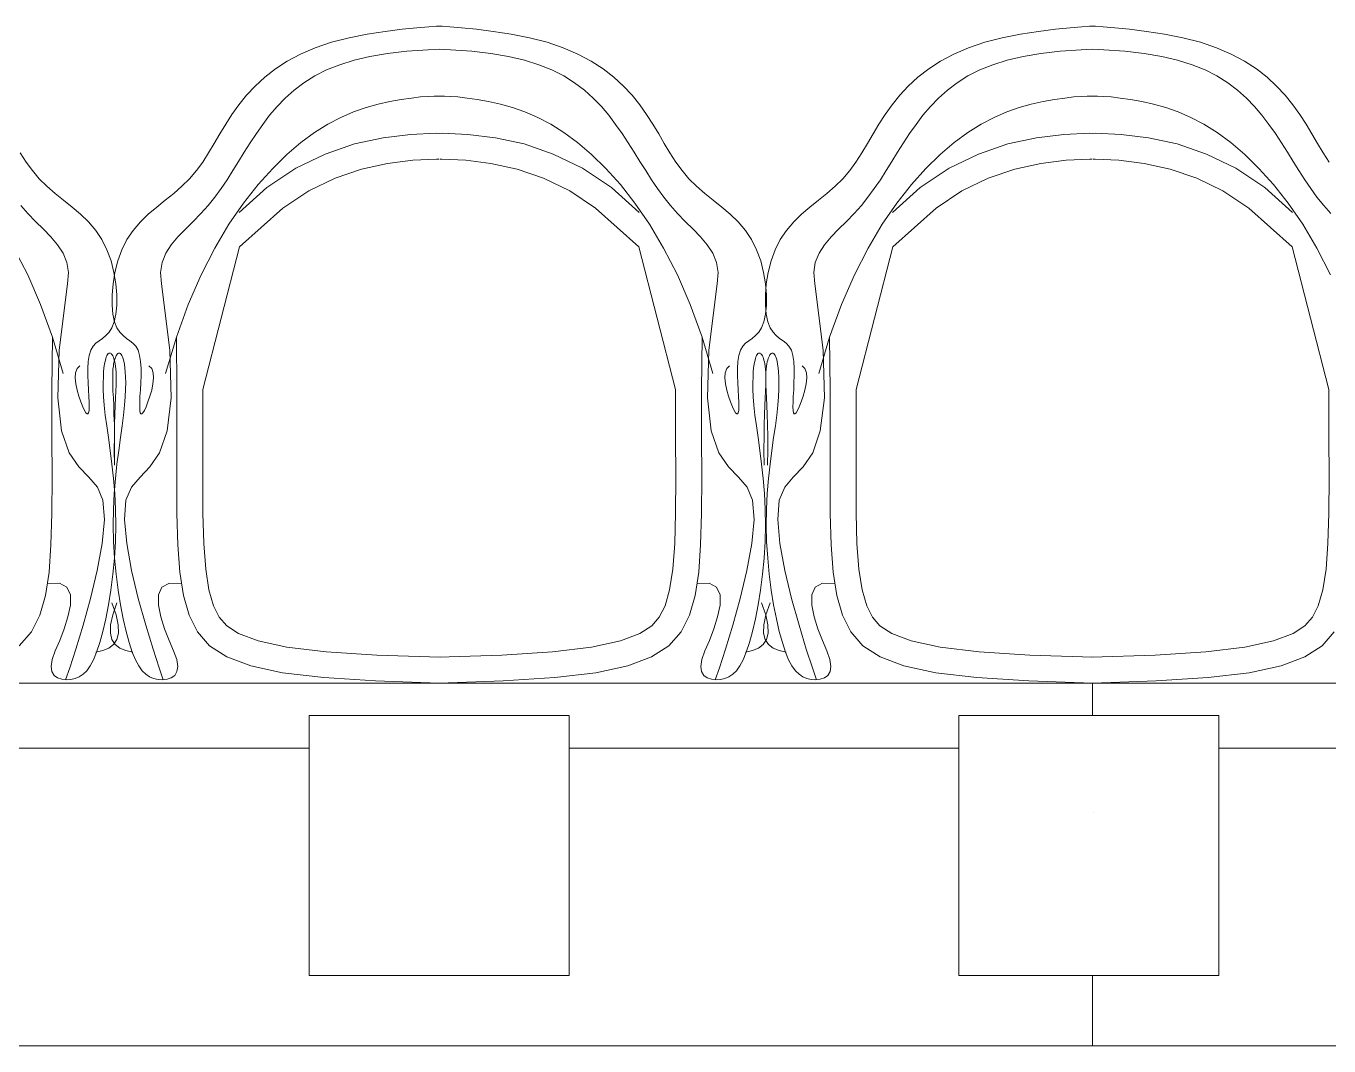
# Model space of a CAD drawing. Header units: millimetres. Extents: x 15905 to 65459, y 54615 to 76704.
# Drawn here: x 50226 to 51228, y 62905 to 63690 of the extents above; entities that cross this region are included whole.
import ezdxf

# ---------------------------------------------------------------- set-up
doc = ezdxf.new("R2010")
doc.units = ezdxf.units.MM
doc.layers.add('Столы', color=250, linetype='Continuous', lineweight=5)

# ---------------------------------------------------------------- blocks, each defined once
blk = doc.blocks.new('ОГ52_на12персон_стол2800х900')
for p, q in [((-544.9, 780.9), (-531.9, 782.6)), ((-531.9, 782.6), (-520.6, 783.7)), ((-520.6, 783.7), (-511.5, 784.5)), ((-511.5, 784.5), (-505.6, 784.9)), ((-505.6, 784.9), (-503.4, 785)), ((-501.2, 784.9), (-503.4, 785)), ((-495.2, 784.5), (-501.2, 784.9)), ((-486.2, 783.7), (-495.2, 784.5)), ((-474.8, 782.6), (-486.2, 783.7)), ((-461.8, 780.9), (-474.8, 782.6)), ((-42.2, 780.9), (-29.2, 782.6)), ((-29.2, 782.6), (-17.8, 783.7)), ((-17.8, 783.7), (-8.8, 784.5)), ((-8.8, 784.5), (-2.8, 784.9)), ((-2.8, 784.9), (-0.6, 785)), ((1.6, 784.9), (-0.6, 785)), ((7.5, 784.5), (1.6, 784.9)), ((16.6, 783.7), (7.5, 784.5)), ((27.9, 782.6), (16.6, 783.7)), ((40.9, 780.9), (27.9, 782.6)), ((-598.8, 768.3), (-586.4, 772.5)), ((-586.4, 772.5), (-572.8, 776)), ((-572.8, 776), (-558.8, 778.8)), ((-558.8, 778.8), (-544.9, 780.9)), ((-448, 778.8), (-461.8, 780.9)), ((-433.9, 776), (-448, 778.8)), ((-420.4, 772.5), (-433.9, 776)), ((-407.9, 768.3), (-420.4, 772.5)), ((-96.1, 768.3), (-83.6, 772.5)), ((-83.6, 772.5), (-70.1, 776)), ((-70.1, 776), (-56, 778.8)), ((-56, 778.8), (-42.2, 780.9)), ((54.8, 778.8), (40.9, 780.9)), ((68.8, 776), (54.8, 778.8)), ((82.4, 772.5), (68.8, 776)), ((94.8, 768.3), (82.4, 772.5)), ((-620.3, 758), (-610.1, 763.4)), ((-610.1, 763.4), (-598.8, 768.3)), ((-556.7, 761.5), (-543.1, 763.8)), ((-543.1, 763.8), (-528.3, 765.6)), ((-528.3, 765.6), (-512, 766.8)), ((-512, 766.8), (-503.4, 767.1)), ((-494.8, 766.8), (-503.4, 767.1)), ((-478.4, 765.6), (-494.8, 766.8)), ((-463.6, 763.8), (-478.4, 765.6)), ((-450.1, 761.5), (-463.6, 763.8)), ((-396.6, 763.4), (-407.9, 768.3)), ((-386.5, 758), (-396.6, 763.4)), ((-117.5, 758), (-107.4, 763.4)), ((-107.4, 763.4), (-96.1, 768.3)), ((-53.9, 761.5), (-40.4, 763.8)), ((-40.4, 763.8), (-25.6, 765.6)), ((-25.6, 765.6), (-9.3, 766.8)), ((-9.3, 766.8), (-0.6, 767.1)), ((8, 766.8), (-0.6, 767.1)), ((24.3, 765.6), (8, 766.8)), ((39.1, 763.8), (24.3, 765.6)), ((52.7, 761.5), (39.1, 763.8)), ((106.1, 763.4), (94.8, 768.3)), ((116.3, 758), (106.1, 763.4)), ((-629.5, 752), (-620.3, 758)), ((-590.1, 751.2), (-580, 755.2)), ((-580, 755.2), (-568.9, 758.7)), ((-568.9, 758.7), (-556.7, 761.5)), ((-437.8, 758.7), (-450.1, 761.5)), ((-426.7, 755.2), (-437.8, 758.7)), ((-416.6, 751.2), (-426.7, 755.2)), ((-377.3, 752), (-386.5, 758)), ((-126.7, 752), (-117.5, 758)), ((-87.4, 751.2), (-77.3, 755.2)), ((-77.3, 755.2), (-66.2, 758.7)), ((-66.2, 758.7), (-53.9, 761.5)), ((64.9, 758.7), (52.7, 761.5)), ((76, 755.2), (64.9, 758.7)), ((86.1, 751.2), (76, 755.2)), ((125.5, 752), (116.3, 758)), ((-645.1, 738.8), (-637.7, 745.6)), ((-637.7, 745.6), (-629.5, 752)), ((-607.5, 741.4), (-599.2, 746.6)), ((-599.2, 746.6), (-590.1, 751.2)), ((-407.5, 746.6), (-416.6, 751.2)), ((-399.2, 741.4), (-407.5, 746.6)), ((-369, 745.6), (-377.3, 752)), ((-361.6, 738.8), (-369, 745.6)), ((-142.4, 738.8), (-135, 745.6)), ((-135, 745.6), (-126.7, 752)), ((-104.8, 741.4), (-96.5, 746.6)), ((-96.5, 746.6), (-87.4, 751.2)), ((95.2, 746.6), (86.1, 751.2)), ((103.5, 741.4), (95.2, 746.6)), ((133.7, 745.6), (125.5, 752)), ((141.1, 738.8), (133.7, 745.6)), ((-651.7, 731.7), (-645.1, 738.8)), ((-621.9, 729.6), (-615, 735.7)), ((-615, 735.7), (-607.5, 741.4)), ((-391.7, 735.7), (-399.2, 741.4)), ((-384.9, 729.6), (-391.7, 735.7)), ((-355, 731.7), (-361.6, 738.8)), ((-149, 731.7), (-142.4, 738.8)), ((-119.1, 729.6), (-112.3, 735.7)), ((-112.3, 735.7), (-104.8, 741.4)), ((111, 735.7), (103.5, 741.4)), ((117.9, 729.6), (111, 735.7)), ((147.7, 731.7), (141.1, 738.8)), ((-662.9, 716.9), (-657.6, 724.4)), ((-657.6, 724.4), (-651.7, 731.7)), ((-633.9, 716.3), (-628.1, 723.1)), ((-628.1, 723.1), (-621.9, 729.6)), ((-569.3, 718.9), (-559.7, 722.3)), ((-559.7, 722.3), (-550.4, 724.9)), ((-550.4, 724.9), (-541.3, 727)), ((-541.3, 727), (-532.7, 728.5)), ((-532.7, 728.5), (-524.7, 729.6)), ((-524.7, 729.6), (-517.7, 730.4)), ((-517.7, 730.4), (-511.8, 730.8)), ((-511.8, 730.8), (-507.3, 731)), ((-507.3, 731), (-504.4, 731.1)), ((-504.4, 731.1), (-503.4, 731.1)), ((-502.3, 731.1), (-503.4, 731.1)), ((-499.4, 731), (-502.3, 731.1)), ((-494.9, 730.8), (-499.4, 731)), ((-489.1, 730.4), (-494.9, 730.8)), ((-482, 729.6), (-489.1, 730.4)), ((-474.1, 728.5), (-482, 729.6)), ((-465.4, 727), (-474.1, 728.5)), ((-456.3, 724.9), (-465.4, 727)), ((-447, 722.3), (-456.3, 724.9)), ((-437.4, 718.9), (-447, 722.3)), ((-378.6, 723.1), (-384.9, 729.6)), ((-372.9, 716.3), (-378.6, 723.1)), ((-349.1, 724.4), (-355, 731.7)), ((-343.8, 716.9), (-349.1, 724.4)), ((-160.2, 716.9), (-154.9, 724.4)), ((-154.9, 724.4), (-149, 731.7)), ((-131.1, 716.3), (-125.4, 723.1)), ((-125.4, 723.1), (-119.1, 729.6)), ((-66.6, 718.9), (-57, 722.3)), ((-57, 722.3), (-47.7, 724.9)), ((-47.7, 724.9), (-38.6, 727)), ((-38.6, 727), (-29.9, 728.5)), ((-29.9, 728.5), (-22, 729.6)), ((-22, 729.6), (-14.9, 730.4)), ((-14.9, 730.4), (-9.1, 730.8)), ((-9.1, 730.8), (-4.6, 731)), ((-4.6, 731), (-1.7, 731.1)), ((-1.7, 731.1), (-0.6, 731.1)), ((0.4, 731.1), (-0.6, 731.1)), ((3.3, 731), (0.4, 731.1)), ((7.8, 730.8), (3.3, 731)), ((13.7, 730.4), (7.8, 730.8)), ((20.7, 729.6), (13.7, 730.4)), ((28.7, 728.5), (20.7, 729.6)), ((37.3, 727), (28.7, 728.5)), ((46.4, 724.9), (37.3, 727)), ((55.7, 722.3), (46.4, 724.9)), ((65.3, 718.9), (55.7, 722.3)), ((124.1, 723.1), (117.9, 729.6)), ((129.8, 716.3), (124.1, 723.1)), ((153.6, 724.4), (147.7, 731.7)), ((158.9, 716.9), (153.6, 724.4)), ((-667.7, 709.4), (-662.9, 716.9)), ((-639.2, 709.3), (-633.9, 716.3)), ((-589.1, 709.4), (-579.1, 714.7)), ((-579.1, 714.7), (-569.3, 718.9)), ((-427.6, 714.7), (-437.4, 718.9)), ((-417.6, 709.4), (-427.6, 714.7)), ((-367.6, 709.3), (-372.9, 716.3)), ((-339, 709.4), (-343.8, 716.9)), ((-165, 709.4), (-160.2, 716.9)), ((-136.4, 709.3), (-131.1, 716.3)), ((-86.4, 709.4), (-76.4, 714.7)), ((-76.4, 714.7), (-66.6, 718.9)), ((75.1, 714.7), (65.3, 718.9)), ((85.1, 709.4), (75.1, 714.7)), ((135.2, 709.3), (129.8, 716.3)), ((163.7, 709.4), (158.9, 716.9)), ((-676.6, 694.5), (-672.2, 701.9)), ((-672.2, 701.9), (-667.7, 709.4)), ((-648.8, 695), (-644.1, 702.2)), ((-644.1, 702.2), (-639.2, 709.3)), ((-609.9, 695.3), (-599.4, 703)), ((-599.4, 703), (-589.1, 709.4)), ((-525.4, 701.6), (-505.7, 702.5)), ((-505.7, 702.5), (-503.4, 702.4)), ((-501, 702.5), (-503.4, 702.4)), ((-481.3, 701.6), (-501, 702.5)), ((-407.4, 703), (-417.6, 709.4)), ((-396.9, 695.3), (-407.4, 703)), ((-362.6, 702.2), (-367.6, 709.3)), ((-357.9, 695), (-362.6, 702.2)), ((-334.5, 701.9), (-339, 709.4)), ((-330.2, 694.5), (-334.5, 701.9)), ((-173.9, 694.5), (-169.5, 701.9)), ((-169.5, 701.9), (-165, 709.4)), ((-146.1, 695), (-141.4, 702.2)), ((-141.4, 702.2), (-136.4, 709.3)), ((-107.1, 695.3), (-96.6, 703)), ((-96.6, 703), (-86.4, 709.4)), ((-22.7, 701.6), (-3, 702.5)), ((-3, 702.5), (-0.6, 702.4)), ((1.7, 702.5), (-0.6, 702.4)), ((21.4, 701.6), (1.7, 702.5)), ((95.4, 703), (85.1, 709.4)), ((105.9, 695.3), (95.4, 703)), ((140.1, 702.2), (135.2, 709.3)), ((144.8, 695), (140.1, 702.2)), ((168.2, 701.9), (163.7, 709.4)), ((172.6, 694.5), (168.2, 701.9)), ((-680.9, 687.3), (-676.6, 694.5)), ((-653.4, 687.9), (-648.8, 695)), ((-620.6, 686.1), (-609.9, 695.3)), ((-591.2, 686.5), (-568.6, 694.2)), ((-568.6, 694.2), (-546.5, 699)), ((-546.5, 699), (-525.4, 701.6)), ((-460.2, 699), (-481.3, 701.6)), ((-438.1, 694.2), (-460.2, 699)), ((-415.6, 686.5), (-438.1, 694.2)), ((-386.2, 686.1), (-396.9, 695.3)), ((-353.4, 687.9), (-357.9, 695)), ((-325.8, 687.3), (-330.2, 694.5)), ((-178.2, 687.3), (-173.9, 694.5)), ((-150.6, 687.9), (-146.1, 695)), ((-117.9, 686.1), (-107.1, 695.3)), ((-88.4, 686.5), (-65.9, 694.2)), ((-65.9, 694.2), (-43.8, 699)), ((-43.8, 699), (-22.7, 701.6)), ((42.5, 699), (21.4, 701.6)), ((64.6, 694.2), (42.5, 699)), ((87.2, 686.5), (64.6, 694.2)), ((116.6, 686.1), (105.9, 695.3)), ((149.4, 687.9), (144.8, 695)), ((176.9, 687.3), (172.6, 694.5)), ((-821.3, 680.3), (-825.8, 687.3)), ((-685.4, 680.3), (-680.9, 687.3)), ((-657.8, 680.7), (-653.4, 687.9)), ((-631.5, 675.4), (-620.6, 686.1)), ((-613.8, 675.6), (-591.2, 686.5)), ((-523.8, 681.7), (-505.5, 682.5)), ((-505.5, 682.5), (-503.8, 682.4)), ((-501.3, 682.5), (-503, 682.4)), ((-483, 681.7), (-501.3, 682.5)), ((-393, 675.6), (-415.6, 686.5)), ((-375.2, 675.4), (-386.2, 686.1)), ((-348.9, 680.7), (-353.4, 687.9)), ((-321.3, 680.3), (-325.8, 687.3)), ((-182.7, 680.3), (-178.2, 687.3)), ((-155.1, 680.7), (-150.6, 687.9)), ((-128.8, 675.4), (-117.9, 686.1)), ((-111, 675.6), (-88.4, 686.5)), ((-21, 681.7), (-2.7, 682.5)), ((-2.7, 682.5), (-1, 682.4)), ((1.5, 682.5), (-0.2, 682.4)), ((19.7, 681.7), (1.5, 682.5)), ((109.8, 675.6), (87.2, 686.5)), ((127.5, 675.4), (116.6, 686.1)), ((153.8, 680.7), (149.4, 687.9)), ((181.4, 680.3), (176.9, 687.3)), ((-816.5, 673.7), (-821.3, 680.3)), ((-811.2, 667.5), (-816.5, 673.7)), ((-695.6, 667.5), (-690.3, 673.7)), ((-690.3, 673.7), (-685.4, 680.3)), ((-666.7, 666.7), (-662.2, 673.7)), ((-662.2, 673.7), (-657.8, 680.7)), ((-642.7, 663), (-631.5, 675.4)), ((-636, 660.8), (-613.8, 675.6)), ((-583.6, 668), (-563.2, 674.9)), ((-563.2, 674.9), (-543.1, 679.3)), ((-543.1, 679.3), (-523.8, 681.7)), ((-463.6, 679.3), (-483, 681.7)), ((-443.5, 674.9), (-463.6, 679.3)), ((-423.2, 668), (-443.5, 674.9)), ((-370.7, 660.8), (-393, 675.6)), ((-364, 663), (-375.2, 675.4)), ((-344.5, 673.7), (-348.9, 680.7)), ((-340.1, 666.7), (-344.5, 673.7)), ((-316.5, 673.7), (-321.3, 680.3)), ((-311.2, 667.5), (-316.5, 673.7)), ((-192.8, 667.5), (-187.5, 673.7)), ((-187.5, 673.7), (-182.7, 680.3)), ((-163.9, 666.7), (-159.5, 673.7)), ((-159.5, 673.7), (-155.1, 680.7)), ((-140, 663), (-128.8, 675.4)), ((-133.3, 660.8), (-111, 675.6)), ((-80.8, 668), (-60.5, 674.9)), ((-60.5, 674.9), (-40.4, 679.3)), ((-40.4, 679.3), (-21, 681.7)), ((39.1, 679.3), (19.7, 681.7)), ((59.2, 674.9), (39.1, 679.3)), ((79.6, 668), (59.2, 674.9)), ((132, 660.8), (109.8, 675.6)), ((138.7, 663), (127.5, 675.4)), ((158.2, 673.7), (153.8, 680.7)), ((162.7, 666.7), (158.2, 673.7)), ((-805.3, 661.7), (-811.2, 667.5)), ((-701.4, 661.7), (-695.6, 667.5)), ((-671.3, 659.9), (-666.7, 666.7)), ((-654, 648.7), (-642.7, 663)), ((-603.8, 658.2), (-583.6, 668)), ((-402.9, 658.2), (-423.2, 668)), ((-352.8, 648.7), (-364, 663)), ((-335.5, 659.9), (-340.1, 666.7)), ((-305.3, 661.7), (-311.2, 667.5)), ((-198.7, 661.7), (-192.8, 667.5)), ((-168.6, 659.9), (-163.9, 666.7)), ((-151.3, 648.7), (-140, 663)), ((-101.1, 658.2), (-80.8, 668)), ((99.8, 658.2), (79.6, 668)), ((150, 648.7), (138.7, 663)), ((167.3, 659.9), (162.7, 666.7)), ((-799, 656.2), (-805.3, 661.7)), ((-792.5, 650.9), (-799, 656.2)), ((-714.2, 650.9), (-707.7, 656.2)), ((-707.7, 656.2), (-701.4, 661.7)), ((-681.3, 646.8), (-676.1, 653.3)), ((-676.1, 653.3), (-671.3, 659.9)), ((-657.3, 641.6), (-636, 660.8)), ((-623.7, 644.9), (-603.8, 658.2)), ((-383, 644.9), (-402.9, 658.2)), ((-349.4, 641.6), (-370.7, 660.8)), ((-330.6, 653.3), (-335.5, 659.9)), ((-325.5, 646.8), (-330.6, 653.3)), ((-299, 656.2), (-305.3, 661.7)), ((-292.5, 650.9), (-299, 656.2)), ((-211.5, 650.9), (-205, 656.2)), ((-205, 656.2), (-198.7, 661.7)), ((-178.5, 646.8), (-173.4, 653.3)), ((-173.4, 653.3), (-168.6, 659.9)), ((-154.6, 641.6), (-133.3, 660.8)), ((-121, 644.9), (-101.1, 658.2)), ((119.7, 644.9), (99.8, 658.2)), ((153.3, 641.6), (132, 660.8)), ((172.1, 653.3), (167.3, 659.9)), ((177.3, 646.8), (172.1, 653.3)), ((-820, 640.6), (-825.5, 646.8)), ((-785.9, 645.6), (-792.5, 650.9)), ((-779.5, 640.1), (-785.9, 645.6)), ((-727.3, 640.1), (-720.8, 645.6)), ((-720.8, 645.6), (-714.2, 650.9)), ((-686.8, 640.6), (-681.3, 646.8)), ((-665.2, 632.4), (-654, 648.7)), ((-657, 615), (-623.7, 644.9)), ((-349.8, 615), (-383, 644.9)), ((-341.6, 632.4), (-352.8, 648.7)), ((-320, 640.6), (-325.5, 646.8)), ((-285.9, 645.6), (-292.5, 650.9)), ((-279.5, 640.1), (-285.9, 645.6)), ((-224.5, 640.1), (-218.1, 645.6)), ((-218.1, 645.6), (-211.5, 650.9)), ((-184, 640.6), (-178.5, 646.8)), ((-162.4, 632.4), (-151.3, 648.7)), ((-154.2, 615), (-121, 644.9)), ((153, 615), (119.7, 644.9)), ((161.2, 632.4), (150, 648.7)), ((182.8, 640.6), (177.3, 646.8)), ((-814.1, 634.6), (-820, 640.6)), ((-808, 628.7), (-814.1, 634.6)), ((-773.4, 634.2), (-779.5, 640.1)), ((-767.8, 627.7), (-773.4, 634.2)), ((-738.9, 627.7), (-733.4, 634.2)), ((-733.4, 634.2), (-727.3, 640.1)), ((-698.7, 628.7), (-692.7, 634.6)), ((-692.7, 634.6), (-686.8, 640.6)), ((-676.1, 614.1), (-665.2, 632.4)), ((-330.7, 614.1), (-341.6, 632.4)), ((-314.1, 634.6), (-320, 640.6)), ((-308, 628.7), (-314.1, 634.6)), ((-273.4, 634.2), (-279.5, 640.1)), ((-267.8, 627.7), (-273.4, 634.2)), ((-236.2, 627.7), (-230.6, 634.2)), ((-230.6, 634.2), (-224.5, 640.1)), ((-196, 628.7), (-190, 634.6)), ((-190, 634.6), (-184, 640.6)), ((-173.3, 614.1), (-162.4, 632.4)), ((172.1, 614.1), (161.2, 632.4)), ((-802.3, 622.8), (-808, 628.7)), ((-797.1, 616.6), (-802.3, 622.8)), ((-763, 620.6), (-767.8, 627.7)), ((-743.7, 620.6), (-738.9, 627.7)), ((-709.6, 616.6), (-704.5, 622.8)), ((-704.5, 622.8), (-698.7, 628.7)), ((-302.3, 622.8), (-308, 628.7)), ((-297.1, 616.6), (-302.3, 622.8)), ((-263, 620.6), (-267.8, 627.7)), ((-241, 620.6), (-236.2, 627.7)), ((-206.9, 616.6), (-201.7, 622.8)), ((-201.7, 622.8), (-196, 628.7)), ((-820.1, 593.6), (-830.7, 614.1)), ((-792.9, 610.1), (-797.1, 616.6)), ((-759.1, 612.7), (-763, 620.6)), ((-756, 604.2), (-759.1, 612.7)), ((-750.7, 604.2), (-747.7, 612.7)), ((-747.7, 612.7), (-743.7, 620.6)), ((-713.8, 610.1), (-709.6, 616.6)), ((-686.6, 593.6), (-676.1, 614.1)), ((-657, 615), (-685.3, 505.2)), ((-349.8, 615), (-321.5, 505.2)), ((-320.1, 593.6), (-330.7, 614.1)), ((-292.9, 610.1), (-297.1, 616.6)), ((-259.1, 612.7), (-263, 620.6)), ((-256, 604.2), (-259.1, 612.7)), ((-248, 604.2), (-244.9, 612.7)), ((-244.9, 612.7), (-241, 620.6)), ((-211.1, 610.1), (-206.9, 616.6)), ((-183.9, 593.6), (-173.3, 614.1)), ((-154.2, 615), (-182.5, 505.2)), ((153, 615), (181.3, 505.2)), ((182.6, 593.6), (172.1, 614.1)), ((-790, 603), (-792.9, 610.1)), ((-788.8, 595.2), (-790, 603)), ((-753.8, 595.4), (-756, 604.2)), ((-753, 595.4), (-750.7, 604.2)), ((-717.9, 595.2), (-716.7, 603)), ((-716.7, 603), (-713.8, 610.1)), ((-290, 603), (-292.9, 610.1)), ((-288.8, 595.2), (-290, 603)), ((-253.8, 595.4), (-256, 604.2)), ((-250.2, 595.4), (-248, 604.2)), ((-215.2, 595.2), (-214, 603)), ((-214, 603), (-211.1, 610.1)), ((-810.2, 570.7), (-820.1, 593.6)), ((-789.6, 586.5), (-788.8, 595.2)), ((-754.4, 586.6), (-753, 595.4)), ((-752.3, 586.6), (-753.8, 595.4)), ((-717.1, 586.5), (-717.9, 595.2)), ((-696.5, 570.7), (-686.6, 593.6)), ((-310.2, 570.7), (-320.1, 593.6)), ((-289.6, 586.5), (-288.8, 595.2)), ((-252.3, 586.6), (-253.8, 595.4)), ((-251.7, 586.6), (-250.2, 595.4)), ((-214.4, 586.5), (-215.2, 595.2)), ((-193.8, 570.7), (-183.9, 593.6)), ((-789.6, 586.5), (-796, 535.5)), ((-755.1, 578.1), (-754.4, 586.6)), ((-751.6, 578.1), (-752.3, 586.6)), ((-717.1, 586.5), (-710.8, 535.5)), ((-289.6, 586.5), (-296, 535.5)), ((-252.4, 578.1), (-251.7, 586.6)), ((-251.6, 578.1), (-252.3, 586.6)), ((-214.4, 586.5), (-208, 535.5)), ((-755.1, 570.2), (-755.1, 578.1)), ((-751.6, 570.2), (-751.6, 578.1)), ((-252.4, 570.2), (-252.4, 578.1)), ((-251.6, 570.2), (-251.6, 578.1)), ((-801, 545.4), (-810.2, 570.7)), ((-754.5, 563.1), (-755.1, 570.2)), ((-753.2, 557.2), (-754.5, 563.1)), ((-753.5, 557.2), (-752.3, 563.1)), ((-752.3, 563.1), (-751.6, 570.2)), ((-705.7, 545.4), (-696.5, 570.7)), ((-301, 545.4), (-310.2, 570.7)), ((-253.5, 557.2), (-252.3, 563.1)), ((-251.7, 563.1), (-252.4, 570.2)), ((-252.3, 563.1), (-251.6, 570.2)), ((-250.5, 557.2), (-251.7, 563.1)), ((-203, 545.4), (-193.8, 570.7)), ((-757.5, 549.3), (-755.3, 552.7)), ((-755.3, 552.7), (-753.5, 557.2)), ((-751.4, 552.7), (-753.2, 557.2)), ((-749.2, 549.3), (-751.4, 552.7)), ((-257.5, 549.3), (-255.3, 552.7)), ((-255.3, 552.7), (-253.5, 557.2)), ((-248.7, 552.7), (-250.5, 557.2)), ((-246.5, 549.3), (-248.7, 552.7)), ((-801, 545.4), (-801.5, 505.1)), ((-792.7, 517.6), (-801, 545.4)), ((-767.7, 540.8), (-765.2, 542.8)), ((-765.2, 542.8), (-762.6, 544.6)), ((-762.6, 544.6), (-760, 546.7)), ((-760, 546.7), (-757.5, 549.3)), ((-746.7, 546.7), (-749.2, 549.3)), ((-744.1, 544.6), (-746.7, 546.7)), ((-741.5, 542.8), (-744.1, 544.6)), ((-739.1, 540.8), (-741.5, 542.8)), ((-714, 517.6), (-705.7, 545.4)), ((-705.7, 545.4), (-705.3, 505.1)), ((-301, 545.4), (-301.5, 505.1)), ((-292.7, 517.6), (-301, 545.4)), ((-267.7, 540.8), (-265.2, 542.8)), ((-265.2, 542.8), (-262.6, 544.6)), ((-262.6, 544.6), (-260, 546.7)), ((-260, 546.7), (-257.5, 549.3)), ((-244, 546.7), (-246.5, 549.3)), ((-241.4, 544.6), (-244, 546.7)), ((-238.8, 542.8), (-241.4, 544.6)), ((-236.3, 540.8), (-238.8, 542.8)), ((-211.3, 517.6), (-203, 545.4)), ((-203, 545.4), (-202.5, 505.1)), ((-796, 535.5), (-797, 498.8)), ((-773.5, 526.8), (-772.8, 531.5)), ((-772.8, 531.5), (-771.6, 535.5)), ((-771.6, 535.5), (-769.8, 538.5)), ((-769.8, 538.5), (-767.7, 540.8)), ((-759.6, 530.3), (-759.1, 531.5)), ((-759.1, 531.5), (-758.6, 532.3)), ((-758.6, 532.3), (-758.1, 532.9)), ((-758.1, 532.9), (-757.6, 533.2)), ((-757.6, 533.2), (-757, 533.3)), ((-757, 533.3), (-756.5, 533.2)), ((-756.5, 533.2), (-756, 533)), ((-756, 533), (-755.6, 532.5)), ((-755.6, 532.5), (-755.1, 531.9)), ((-755.1, 531.9), (-754.7, 531.1)), ((-751.6, 531.9), (-752.1, 531.1)), ((-751.2, 532.5), (-751.6, 531.9)), ((-750.7, 533), (-751.2, 532.5)), ((-750.2, 533.2), (-750.7, 533)), ((-749.7, 533.3), (-750.2, 533.2)), ((-749.2, 533.2), (-749.7, 533.3)), ((-748.7, 532.9), (-749.2, 533.2)), ((-748.1, 532.3), (-748.7, 532.9)), ((-747.6, 531.5), (-748.1, 532.3)), ((-747.1, 530.3), (-747.6, 531.5)), ((-736.9, 538.5), (-739.1, 540.8)), ((-735.2, 535.5), (-736.9, 538.5)), ((-734, 531.5), (-735.2, 535.5)), ((-733.3, 526.8), (-734, 531.5)), ((-710.8, 535.5), (-709.7, 498.8)), ((-296, 535.5), (-297, 498.8)), ((-273.5, 526.8), (-272.8, 531.5)), ((-272.8, 531.5), (-271.6, 535.5)), ((-271.6, 535.5), (-269.8, 538.5)), ((-269.8, 538.5), (-267.7, 540.8)), ((-259.6, 530.3), (-259.1, 531.5)), ((-259.1, 531.5), (-258.6, 532.3)), ((-258.6, 532.3), (-258.1, 532.9)), ((-258.1, 532.9), (-257.6, 533.2)), ((-257.6, 533.2), (-257, 533.3)), ((-257, 533.3), (-256.5, 533.2)), ((-256.5, 533.2), (-256, 533)), ((-256, 533), (-255.6, 532.5)), ((-255.6, 532.5), (-255.1, 531.9)), ((-255.1, 531.9), (-254.7, 531.1)), ((-248.9, 531.9), (-249.3, 531.1)), ((-248.4, 532.5), (-248.9, 531.9)), ((-248, 533), (-248.4, 532.5)), ((-247.5, 533.2), (-248, 533)), ((-247, 533.3), (-247.5, 533.2)), ((-246.4, 533.2), (-247, 533.3)), ((-245.9, 532.9), (-246.4, 533.2)), ((-245.4, 532.3), (-245.9, 532.9)), ((-244.9, 531.5), (-245.4, 532.3)), ((-244.4, 530.3), (-244.9, 531.5)), ((-234.2, 538.5), (-236.3, 540.8)), ((-232.4, 535.5), (-234.2, 538.5)), ((-231.2, 531.5), (-232.4, 535.5)), ((-230.5, 526.8), (-231.2, 531.5)), ((-208, 535.5), (-207, 498.8)), ((-779.9, 523.4), (-782.1, 521.4)), ((-773.8, 521.5), (-773.5, 526.8)), ((-773.8, 516), (-773.8, 521.5)), ((-761.7, 518.7), (-761.4, 521.9)), ((-761.4, 521.9), (-761, 524.7)), ((-761, 524.7), (-760.6, 527)), ((-760.6, 527), (-760.1, 528.8)), ((-760.1, 528.8), (-759.6, 530.3)), ((-754.7, 531.1), (-754.2, 530.2)), ((-754.2, 523.1), (-754.5, 521)), ((-754.2, 530.2), (-753.8, 529.1)), ((-754, 524.9), (-754.2, 523.1)), ((-753.6, 526.5), (-754, 524.9)), ((-753.8, 529.1), (-753.5, 527.9)), ((-753.3, 527.9), (-753.6, 526.5)), ((-753.5, 527.9), (-753.1, 526.5)), ((-752.9, 529.1), (-753.3, 527.9)), ((-753.1, 526.5), (-752.8, 524.9)), ((-752.5, 530.2), (-752.9, 529.1)), ((-752.8, 524.9), (-752.5, 523.1)), ((-752.1, 531.1), (-752.5, 530.2)), ((-752.5, 523.1), (-752.3, 521)), ((-746.6, 528.8), (-747.1, 530.3)), ((-746.2, 527), (-746.6, 528.8)), ((-745.7, 524.7), (-746.2, 527)), ((-745.3, 521.9), (-745.7, 524.7)), ((-745, 518.7), (-745.3, 521.9)), ((-732.9, 521.5), (-733.3, 526.8)), ((-732.9, 516), (-732.9, 521.5)), ((-726.8, 523.4), (-724.6, 521.4)), ((-279.9, 523.4), (-282.1, 521.4)), ((-273.8, 521.5), (-273.5, 526.8)), ((-273.8, 516), (-273.8, 521.5)), ((-261.7, 518.7), (-261.4, 521.9)), ((-261.4, 521.9), (-261, 524.7)), ((-261, 524.7), (-260.6, 527)), ((-260.6, 527), (-260.1, 528.8)), ((-260.1, 528.8), (-259.6, 530.3)), ((-254.7, 531.1), (-254.2, 530.2)), ((-254.2, 530.2), (-253.8, 529.1)), ((-253.8, 529.1), (-253.5, 527.9)), ((-253.5, 527.9), (-253.1, 526.5)), ((-253.1, 526.5), (-252.8, 524.9)), ((-252.8, 524.9), (-252.5, 523.1)), ((-252.5, 523.1), (-252.3, 521)), ((-251.5, 523.1), (-251.7, 521)), ((-251.2, 524.9), (-251.5, 523.1)), ((-250.9, 526.5), (-251.2, 524.9)), ((-250.6, 527.9), (-250.9, 526.5)), ((-250.2, 529.1), (-250.6, 527.9)), ((-249.8, 530.2), (-250.2, 529.1)), ((-249.3, 531.1), (-249.8, 530.2)), ((-243.9, 528.8), (-244.4, 530.3)), ((-243.4, 527), (-243.9, 528.8)), ((-243, 524.7), (-243.4, 527)), ((-242.6, 521.9), (-243, 524.7)), ((-242.3, 518.7), (-242.6, 521.9)), ((-230.2, 521.5), (-230.5, 526.8)), ((-230.2, 516), (-230.2, 521.5)), ((-224.1, 523.4), (-221.9, 521.4)), ((-783.2, 518.2), (-783.5, 514.2)), ((-783.5, 514.2), (-783, 509.6)), ((-782.1, 521.4), (-783.2, 518.2)), ((-773.6, 510.3), (-773.8, 516)), ((-762, 510.5), (-761.9, 514.9)), ((-761.9, 514.9), (-761.7, 518.7)), ((-754.6, 518.5), (-754.7, 515.7)), ((-754.7, 515.7), (-754.7, 512.3)), ((-754.7, 512.3), (-754.6, 508.5)), ((-754.5, 521), (-754.6, 518.5)), ((-752.3, 521), (-752.1, 518.5)), ((-752.1, 518.5), (-752, 515.7)), ((-752, 512.3), (-752.1, 508.5)), ((-752, 515.7), (-752, 512.3)), ((-744.8, 514.9), (-745, 518.7)), ((-744.7, 510.5), (-744.8, 514.9)), ((-733.1, 510.3), (-732.9, 516)), ((-724.6, 521.4), (-723.5, 518.2)), ((-723.3, 514.2), (-723.7, 509.6)), ((-723.5, 518.2), (-723.3, 514.2)), ((-283.2, 518.2), (-283.5, 514.2)), ((-283.5, 514.2), (-283, 509.6)), ((-282.1, 521.4), (-283.2, 518.2)), ((-273.6, 510.3), (-273.8, 516)), ((-262, 510.5), (-261.9, 514.9)), ((-261.9, 514.9), (-261.7, 518.7)), ((-252.3, 521), (-252.1, 518.5)), ((-252.1, 518.5), (-252, 515.7)), ((-252, 512.3), (-252.1, 508.5)), ((-251.9, 518.5), (-252, 515.7)), ((-252, 515.7), (-252, 512.3)), ((-252, 515.7), (-252, 512.3)), ((-252, 512.3), (-251.9, 508.5)), ((-251.7, 521), (-251.9, 518.5)), ((-242.1, 514.9), (-242.3, 518.7)), ((-242, 510.5), (-242.1, 514.9)), ((-230.4, 510.3), (-230.2, 516)), ((-221.9, 521.4), (-220.8, 518.2)), ((-220.5, 514.2), (-221, 509.6)), ((-220.8, 518.2), (-220.5, 514.2)), ((-801.5, 505.1), (-801.5, 469.2)), ((-783, 509.6), (-782, 504.8)), ((-782, 504.8), (-780.7, 500.1)), ((-773.4, 504.9), (-773.6, 510.3)), ((-773.1, 499.8), (-773.4, 504.9)), ((-762, 505.4), (-762, 510.5)), ((-761.7, 499.6), (-762, 505.4)), ((-754.6, 508.5), (-754.5, 504)), ((-754.5, 504), (-754.2, 498.9)), ((-752.3, 504), (-752.5, 498.9)), ((-752.1, 508.5), (-752.3, 504)), ((-745.1, 499.6), (-744.8, 505.4)), ((-744.8, 505.4), (-744.7, 510.5)), ((-733.7, 499.8), (-733.4, 504.9)), ((-733.4, 504.9), (-733.1, 510.3)), ((-724.7, 504.8), (-726.1, 500.1)), ((-723.7, 509.6), (-724.7, 504.8)), ((-705.3, 505.1), (-705.3, 469.2)), ((-685.3, 505.2), (-685.3, 469.2)), ((-321.5, 505.2), (-321.5, 469.2)), ((-301.5, 505.1), (-301.5, 469.2)), ((-283, 509.6), (-282, 504.8)), ((-282, 504.8), (-280.7, 500.1)), ((-273.4, 504.9), (-273.6, 510.3)), ((-273.1, 499.8), (-273.4, 504.9)), ((-262, 505.4), (-262, 510.5)), ((-261.7, 499.6), (-262, 505.4)), ((-252.3, 504), (-252.5, 498.9)), ((-252.1, 508.5), (-252.3, 504)), ((-251.9, 508.5), (-251.7, 504)), ((-251.7, 504), (-251.5, 498.9)), ((-242.3, 499.6), (-242, 505.4)), ((-242, 505.4), (-242, 510.5)), ((-230.9, 499.8), (-230.6, 504.9)), ((-230.6, 504.9), (-230.4, 510.3)), ((-222, 504.8), (-223.3, 500.1)), ((-221, 509.6), (-222, 504.8)), ((-202.5, 505.1), (-202.5, 469.2)), ((-182.5, 505.2), (-182.5, 469.2)), ((181.3, 505.2), (181.3, 469.2)), ((-797, 498.8), (-794, 473.4)), ((-780.7, 500.1), (-779.2, 495.7)), ((-779.2, 495.7), (-777.7, 492)), ((-777.7, 492), (-776.4, 489.2)), ((-772.9, 495.4), (-773.1, 499.8)), ((-772.8, 491.8), (-772.9, 495.4)), ((-772.9, 489.1), (-772.8, 491.8)), ((-761.2, 493.1), (-761.7, 499.6)), ((-760.4, 485.6), (-761.2, 493.1)), ((-754.2, 498.9), (-753.9, 493)), ((-753.9, 493), (-753.7, 486.1)), ((-752.8, 493), (-753.1, 486.1)), ((-752.5, 498.9), (-752.8, 493)), ((-746.4, 485.6), (-745.6, 493.1)), ((-745.6, 493.1), (-745.1, 499.6)), ((-733.9, 495.4), (-733.7, 499.8)), ((-733.9, 491.8), (-733.9, 495.4)), ((-733.8, 489.1), (-733.9, 491.8)), ((-729, 492), (-730.3, 489.2)), ((-727.6, 495.7), (-729, 492)), ((-726.1, 500.1), (-727.6, 495.7)), ((-709.7, 498.8), (-712.8, 473.4)), ((-297, 498.8), (-294, 473.4)), ((-280.7, 500.1), (-279.2, 495.7)), ((-279.2, 495.7), (-277.7, 492)), ((-277.7, 492), (-276.4, 489.2)), ((-272.9, 495.4), (-273.1, 499.8)), ((-272.8, 491.8), (-272.9, 495.4)), ((-272.9, 489.1), (-272.8, 491.8)), ((-261.2, 493.1), (-261.7, 499.6)), ((-260.4, 485.6), (-261.2, 493.1)), ((-252.8, 493), (-253.1, 486.1)), ((-252.5, 498.9), (-252.8, 493)), ((-251.5, 498.9), (-251.2, 493)), ((-251.2, 493), (-250.9, 486.1)), ((-243.6, 485.6), (-242.8, 493.1)), ((-242.8, 493.1), (-242.3, 499.6)), ((-231.2, 491.8), (-231.1, 495.4)), ((-231.1, 489.1), (-231.2, 491.8)), ((-231.1, 495.4), (-230.9, 499.8)), ((-226.3, 492), (-227.6, 489.2)), ((-224.8, 495.7), (-226.3, 492)), ((-223.3, 500.1), (-224.8, 495.7)), ((-207, 498.8), (-210.1, 473.4)), ((-776.4, 489.2), (-775.3, 487.3)), ((-775.3, 487.3), (-774.4, 486.4)), ((-774.4, 486.4), (-773.8, 486.4)), ((-773.8, 486.4), (-773.3, 487.3)), ((-773.3, 487.3), (-772.9, 489.1)), ((-759.3, 477.3), (-760.4, 485.6)), ((-753.7, 486.1), (-753.4, 478.2)), ((-753.1, 486.1), (-753.3, 478.2)), ((-747.4, 477.3), (-746.4, 485.6)), ((-733.5, 487.3), (-733.8, 489.1)), ((-733, 486.4), (-733.5, 487.3)), ((-732.3, 486.4), (-733, 486.4)), ((-731.4, 487.3), (-732.3, 486.4)), ((-730.3, 489.2), (-731.4, 487.3)), ((-276.4, 489.2), (-275.3, 487.3)), ((-275.3, 487.3), (-274.4, 486.4)), ((-274.4, 486.4), (-273.8, 486.4)), ((-273.8, 486.4), (-273.3, 487.3)), ((-273.3, 487.3), (-272.9, 489.1)), ((-259.3, 477.3), (-260.4, 485.6)), ((-253.1, 486.1), (-253.3, 478.2)), ((-250.9, 486.1), (-250.7, 478.2)), ((-244.7, 477.3), (-243.6, 485.6)), ((-230.7, 487.3), (-231.1, 489.1)), ((-230.3, 486.4), (-230.7, 487.3)), ((-229.6, 486.4), (-230.3, 486.4)), ((-228.7, 487.3), (-229.6, 486.4)), ((-227.6, 489.2), (-228.7, 487.3)), ((-794, 473.4), (-788.1, 456.6)), ((-758, 468.2), (-759.3, 477.3)), ((-753.3, 478.2), (-753.4, 469.2)), ((-753.4, 478.2), (-753.3, 469.2)), ((-748.7, 468.2), (-747.4, 477.3)), ((-712.8, 473.4), (-718.6, 456.6)), ((-294, 473.4), (-288.1, 456.6)), ((-258, 468.2), (-259.3, 477.3)), ((-253.3, 478.2), (-253.4, 469.2)), ((-250.7, 478.2), (-250.6, 469.2)), ((-246, 468.2), (-244.7, 477.3)), ((-210.1, 473.4), (-215.9, 456.6)), ((-801.5, 469.2), (-801.4, 437.5)), ((-756.7, 458.3), (-758, 468.2)), ((-753.4, 469.2), (-753.5, 458.8)), ((-753.3, 469.2), (-753.3, 458.8)), ((-750, 458.3), (-748.7, 468.2)), ((-705.3, 469.2), (-705.4, 437.5)), ((-685.3, 469.2), (-685.4, 437.6)), ((-321.5, 469.2), (-321.4, 437.6)), ((-301.5, 469.2), (-301.4, 437.5)), ((-256.7, 458.3), (-258, 468.2)), ((-253.4, 469.2), (-253.5, 458.8)), ((-250.6, 469.2), (-250.5, 458.8)), ((-247.3, 458.3), (-246, 468.2)), ((-202.5, 469.2), (-202.6, 437.5)), ((-182.5, 469.2), (-182.6, 437.6)), ((181.3, 469.2), (181.4, 437.6)), ((-788.1, 456.6), (-780.7, 445.7)), ((-755.4, 447.8), (-756.7, 458.3)), ((-753.5, 458.8), (-753.3, 447.1)), ((-753.3, 458.8), (-753.4, 447.1)), ((-751.4, 447.8), (-750, 458.3)), ((-718.6, 456.6), (-726, 445.7)), ((-288.1, 456.6), (-280.7, 445.7)), ((-255.4, 447.8), (-256.7, 458.3)), ((-253.5, 458.8), (-253.3, 447.1)), ((-250.5, 458.8), (-250.7, 447.1)), ((-248.7, 447.8), (-247.3, 458.3)), ((-215.9, 456.6), (-223.3, 445.7)), ((-780.7, 445.7), (-773.1, 437.8)), ((-754.1, 436.7), (-755.4, 447.8)), ((-752.6, 436.7), (-751.4, 447.8)), ((-726, 445.7), (-733.6, 437.8)), ((-280.7, 445.7), (-273.1, 437.8)), ((-254.1, 436.7), (-255.4, 447.8)), ((-249.9, 436.7), (-248.7, 447.8)), ((-223.3, 445.7), (-230.9, 437.8)), ((-801.4, 437.5), (-801.5, 409.8)), ((-773.1, 437.8), (-766.5, 430.2)), ((-753.1, 425.1), (-754.1, 436.7)), ((-753.6, 425.1), (-752.6, 436.7)), ((-733.6, 437.8), (-740.2, 430.2)), ((-705.4, 437.5), (-705.3, 409.8)), ((-685.4, 437.6), (-685.3, 410.1)), ((-321.4, 437.6), (-321.5, 410.1)), ((-301.4, 437.5), (-301.5, 409.8)), ((-273.1, 437.8), (-266.5, 430.2)), ((-253.1, 425.1), (-254.1, 436.7)), ((-250.9, 425.1), (-249.9, 436.7)), ((-230.9, 437.8), (-237.5, 430.2)), ((-202.6, 437.5), (-202.5, 409.8)), ((-182.6, 437.6), (-182.5, 410.1)), ((181.4, 437.6), (181.2, 410.1)), ((-766.5, 430.2), (-762.2, 420)), ((-754.2, 413.1), (-753.6, 425.1)), ((-752.5, 413.1), (-753.1, 425.1)), ((-740.2, 430.2), (-744.5, 420)), ((-266.5, 430.2), (-262.2, 420)), ((-252.5, 413.1), (-253.1, 425.1)), ((-251.5, 413.1), (-250.9, 425.1)), ((-237.5, 430.2), (-241.8, 420)), ((-762.2, 420), (-761.1, 405.3)), ((-754.4, 400.7), (-754.2, 413.1)), ((-752.3, 400.7), (-752.5, 413.1)), ((-744.5, 420), (-745.6, 405.3)), ((-262.2, 420), (-261.1, 405.3)), ((-252.3, 400.7), (-252.5, 413.1)), ((-251.7, 400.7), (-251.5, 413.1)), ((-241.8, 420), (-242.9, 405.3)), ((-801.5, 409.8), (-802.2, 385.6)), ((-761.1, 405.3), (-762.8, 386.7)), ((-745.6, 405.3), (-743.9, 386.7)), ((-705.3, 409.8), (-704.6, 385.6)), ((-685.3, 410.1), (-684.6, 386.6)), ((-321.5, 410.1), (-322.1, 386.6)), ((-301.5, 409.8), (-302.2, 385.6)), ((-261.1, 405.3), (-262.8, 386.7)), ((-242.9, 405.3), (-241.2, 386.7)), ((-202.5, 409.8), (-201.8, 385.6)), ((-182.5, 410.1), (-181.9, 386.6)), ((181.2, 410.1), (180.6, 386.6)), ((-754.1, 388.2), (-754.4, 400.7)), ((-752.6, 388.2), (-752.3, 400.7)), ((-252.6, 388.2), (-252.3, 400.7)), ((-251.4, 388.2), (-251.7, 400.7)), ((-802.2, 385.6), (-803.7, 364.7)), ((-762.8, 386.7), (-766.6, 366)), ((-753.4, 375.5), (-754.1, 388.2)), ((-753.4, 375.5), (-752.6, 388.2)), ((-743.9, 386.7), (-740.1, 366)), ((-704.6, 385.6), (-703, 364.7)), ((-684.6, 386.6), (-683.1, 367)), ((-322.1, 386.6), (-323.6, 367)), ((-302.2, 385.6), (-303.7, 364.7)), ((-262.8, 386.7), (-266.6, 366)), ((-253.4, 375.5), (-252.6, 388.2)), ((-250.6, 375.5), (-251.4, 388.2)), ((-241.2, 386.7), (-237.4, 366)), ((-201.8, 385.6), (-200.3, 364.7)), ((-181.9, 386.6), (-180.4, 367)), ((180.6, 386.6), (179.1, 367)), ((-754.6, 363), (-753.4, 375.5)), ((-752.1, 363), (-753.4, 375.5)), ((-254.6, 363), (-253.4, 375.5)), ((-249.4, 363), (-250.6, 375.5)), ((-803.7, 364.7), (-806.5, 346.8)), ((-766.6, 366), (-771.8, 344.5)), ((-756.2, 350.9), (-754.6, 363)), ((-750.6, 350.9), (-752.1, 363)), ((-740.1, 366), (-735, 344.5)), ((-703, 364.7), (-700.2, 346.8)), ((-683.1, 367), (-680.6, 351.1)), ((-323.6, 367), (-326.1, 351.1)), ((-303.7, 364.7), (-306.5, 346.8)), ((-266.6, 366), (-271.8, 344.5)), ((-256.2, 350.9), (-254.6, 363)), ((-247.8, 350.9), (-249.4, 363)), ((-237.4, 366), (-232.2, 344.5)), ((-200.3, 364.7), (-197.5, 346.8)), ((-180.4, 367), (-177.9, 351.1)), ((179.1, 367), (176.6, 351.1)), ((-795.6, 356.1), (-805.1, 355.7)), ((-789.9, 353), (-795.6, 356.1)), ((-787.3, 347.1), (-789.9, 353)), ((-719.4, 347.1), (-716.8, 353)), ((-716.8, 353), (-711.1, 356.1)), ((-711.1, 356.1), (-701.6, 355.7)), ((-680.6, 351.1), (-677.1, 338.8)), ((-326.1, 351.1), (-329.6, 338.8)), ((-295.6, 356.1), (-305.1, 355.7)), ((-289.9, 353), (-295.6, 356.1)), ((-287.3, 347.1), (-289.9, 353)), ((-216.7, 347.1), (-214.1, 353)), ((-214.1, 353), (-208.4, 356.1)), ((-208.4, 356.1), (-198.9, 355.7)), ((-177.9, 351.1), (-174.4, 338.8)), ((176.6, 351.1), (173.1, 338.8)), ((-806.5, 346.8), (-810.9, 331.5)), ((-787.3, 339.3), (-787.3, 347.1)), ((-771.8, 344.5), (-777.5, 323.8)), ((-758, 339.4), (-756.2, 350.9)), ((-755.4, 341), (-752.1, 331.8)), ((-751.4, 341), (-754.7, 331.8)), ((-748.7, 339.4), (-750.6, 350.9)), ((-735, 344.5), (-729.2, 323.8)), ((-719.5, 339.3), (-719.4, 347.1)), ((-700.2, 346.8), (-695.9, 331.5)), ((-306.5, 346.8), (-310.9, 331.5)), ((-287.3, 339.3), (-287.3, 347.1)), ((-271.8, 344.5), (-277.5, 323.8)), ((-258, 339.4), (-256.2, 350.9)), ((-255.4, 341), (-252.1, 331.8)), ((-248.6, 341), (-251.9, 331.8)), ((-246, 339.4), (-247.8, 350.9)), ((-232.2, 344.5), (-226.5, 323.8)), ((-216.7, 339.3), (-216.7, 347.1)), ((-197.5, 346.8), (-193.1, 331.5)), ((-810.9, 331.5), (-817.3, 318.7)), ((-789.1, 330.3), (-787.3, 339.3)), ((-760.1, 328.7), (-758, 339.4)), ((-754.7, 331.8), (-756.3, 324.1)), ((-752.1, 331.8), (-750.4, 324.1)), ((-746.6, 328.7), (-748.7, 339.4)), ((-717.7, 330.3), (-719.5, 339.3)), ((-695.9, 331.5), (-689.5, 318.7)), ((-677.1, 338.8), (-672.7, 329.9)), ((-329.6, 338.8), (-334, 329.9)), ((-310.9, 331.5), (-317.3, 318.7)), ((-289.1, 330.3), (-287.3, 339.3)), ((-260.1, 328.7), (-258, 339.4)), ((-251.9, 331.8), (-253.6, 324.1)), ((-252.1, 331.8), (-250.4, 324.1)), ((-243.9, 328.7), (-246, 339.4)), ((-214.9, 330.3), (-216.7, 339.3)), ((-193.1, 331.5), (-186.7, 318.7)), ((-174.4, 338.8), (-170, 329.9)), ((173.1, 338.8), (168.7, 329.9)), ((-795.5, 312), (-792, 321)), ((-792, 321), (-789.1, 330.3)), ((-777.5, 323.8), (-783.1, 305.4)), ((-762.3, 318.9), (-760.1, 328.7)), ((-756.3, 324.1), (-756.5, 317.8)), ((-750.4, 324.1), (-750.2, 317.8)), ((-744.4, 318.9), (-746.6, 328.7)), ((-729.2, 323.8), (-723.6, 305.4)), ((-714.7, 321), (-717.7, 330.3)), ((-711.2, 312), (-714.7, 321)), ((-672.7, 329.9), (-666.9, 323.3)), ((-666.9, 323.3), (-657.8, 317.4)), ((-339.8, 323.3), (-349, 317.4)), ((-334, 329.9), (-339.8, 323.3)), ((-295.5, 312), (-292, 321)), ((-292, 321), (-289.1, 330.3)), ((-277.5, 323.8), (-283.1, 305.4)), ((-262.3, 318.9), (-260.1, 328.7)), ((-253.6, 324.1), (-253.8, 317.8)), ((-250.4, 324.1), (-250.2, 317.8)), ((-241.7, 318.9), (-243.9, 328.7)), ((-226.5, 323.8), (-220.9, 305.4)), ((-212, 321), (-214.9, 330.3)), ((-208.5, 312), (-212, 321)), ((-170, 329.9), (-164.2, 323.3)), ((-164.2, 323.3), (-155.1, 317.4)), ((162.9, 323.3), (153.8, 317.4)), ((168.7, 329.9), (162.9, 323.3)), ((-817.3, 318.7), (-826.6, 308)), ((-798.9, 304.2), (-795.5, 312)), ((-764.7, 310.4), (-762.3, 318.9)), ((-756.5, 317.8), (-755.3, 312.9)), ((-755.3, 312.9), (-752.8, 309)), ((-751.5, 312.9), (-754, 309)), ((-750.2, 317.8), (-751.5, 312.9)), ((-742.1, 310.4), (-744.4, 318.9)), ((-707.8, 304.2), (-711.2, 312)), ((-689.5, 318.7), (-680.2, 308)), ((-657.8, 317.4), (-642.8, 311.8)), ((-642.8, 311.8), (-620.7, 307)), ((-363.9, 311.8), (-386.1, 307)), ((-349, 317.4), (-363.9, 311.8)), ((-317.3, 318.7), (-326.6, 308)), ((-298.9, 304.2), (-295.5, 312)), ((-264.7, 310.4), (-262.3, 318.9)), ((-251.5, 312.9), (-254, 309)), ((-253.8, 317.8), (-252.5, 312.9)), ((-252.5, 312.9), (-250, 309)), ((-250.2, 317.8), (-251.5, 312.9)), ((-239.3, 310.4), (-241.7, 318.9)), ((-205.1, 304.2), (-208.5, 312)), ((-186.7, 318.7), (-177.4, 308)), ((-155.1, 317.4), (-140.1, 311.8)), ((-140.1, 311.8), (-117.9, 307)), ((138.8, 311.8), (116.7, 307)), ((153.8, 317.4), (138.8, 311.8)), ((185.5, 318.7), (176.2, 308)), ((-798.9, 304.2), (-801.3, 297.4)), ((-783.1, 305.4), (-787.8, 291)), ((-769.5, 297.3), (-767.1, 303.2)), ((-762.2, 304.3), (-767.7, 303.1)), ((-767.1, 303.2), (-764.7, 310.4)), ((-757.6, 306.2), (-762.2, 304.3)), ((-754, 309), (-757.6, 306.2)), ((-752.8, 309), (-749.2, 306.2)), ((-749.2, 306.2), (-744.6, 304.3)), ((-744.6, 304.3), (-739.1, 303.1)), ((-739.7, 303.2), (-742.1, 310.4)), ((-737.2, 297.3), (-739.7, 303.2)), ((-723.6, 305.4), (-718.9, 291)), ((-707.8, 304.2), (-705.4, 297.4)), ((-680.2, 308), (-666.8, 299.4)), ((-620.7, 307), (-590.5, 303.4)), ((-590.5, 303.4), (-551.5, 300.9)), ((-551.5, 300.9), (-502.7, 299.3)), ((-455.2, 300.9), (-504, 299.3)), ((-416.3, 303.4), (-455.2, 300.9)), ((-386.1, 307), (-416.3, 303.4)), ((-326.6, 308), (-339.9, 299.4)), ((-298.9, 304.2), (-301.3, 297.4)), ((-283.1, 305.4), (-287.8, 291)), ((-269.5, 297.3), (-267.1, 303.2)), ((-262.2, 304.3), (-267.7, 303.1)), ((-267.1, 303.2), (-264.7, 310.4)), ((-257.6, 306.2), (-262.2, 304.3)), ((-254, 309), (-257.6, 306.2)), ((-250, 309), (-246.4, 306.2)), ((-246.4, 306.2), (-241.8, 304.3)), ((-241.8, 304.3), (-236.3, 303.1)), ((-236.9, 303.2), (-239.3, 310.4)), ((-234.5, 297.3), (-236.9, 303.2)), ((-220.9, 305.4), (-216.2, 291)), ((-205.1, 304.2), (-202.7, 297.4)), ((-177.4, 308), (-164.1, 299.4)), ((-117.9, 307), (-87.8, 303.4)), ((-87.8, 303.4), (-48.8, 300.9)), ((-48.8, 300.9), (0, 299.3)), ((47.5, 300.9), (-1.3, 299.3)), ((86.5, 303.4), (47.5, 300.9)), ((116.7, 307), (86.5, 303.4)), ((176.2, 308), (162.8, 299.4)), ((-801.3, 297.4), (-802.1, 292.1)), ((-802.1, 292.1), (-801.5, 288.1)), ((-787.8, 291), (-790.9, 281.9)), ((-774.7, 288.8), (-772.1, 292.5)), ((-772.1, 292.5), (-769.5, 297.3)), ((-734.7, 292.5), (-737.2, 297.3)), ((-732, 288.8), (-734.7, 292.5)), ((-718.9, 291), (-715.9, 281.9)), ((-705.4, 297.4), (-704.6, 292.1)), ((-704.6, 292.1), (-705.3, 288.1)), ((-666.8, 299.4), (-648.5, 292.5)), ((-648.5, 292.5), (-624, 287.3)), ((-358.3, 292.5), (-382.8, 287.3)), ((-339.9, 299.4), (-358.3, 292.5)), ((-301.3, 297.4), (-302.1, 292.1)), ((-302.1, 292.1), (-301.5, 288.1)), ((-287.8, 291), (-290.9, 281.9)), ((-274.7, 288.8), (-272.1, 292.5)), ((-272.1, 292.5), (-269.5, 297.3)), ((-231.9, 292.5), (-234.5, 297.3)), ((-229.3, 288.8), (-231.9, 292.5)), ((-216.2, 291), (-213.1, 281.9)), ((-202.7, 297.4), (-201.9, 292.1)), ((-201.9, 292.1), (-202.5, 288.1)), ((-164.1, 299.4), (-145.7, 292.5)), ((-145.7, 292.5), (-121.2, 287.3)), ((144.5, 292.5), (120, 287.3)), ((162.8, 299.4), (144.5, 292.5)), ((-801.5, 288.1), (-799.7, 285.1)), ((-799.7, 285.1), (-797.1, 283.2)), ((-797.1, 283.2), (-793.9, 282.2)), ((-793.9, 282.2), (-790.4, 281.8)), ((-790.4, 281.8), (-786.9, 282.1)), ((-786.9, 282.1), (-783.6, 282.8)), ((-783.6, 282.8), (-780.4, 284.1)), ((-780.4, 284.1), (-777.5, 286.1)), ((-777.5, 286.1), (-774.7, 288.8)), ((-729.2, 286.1), (-732, 288.8)), ((-726.3, 284.1), (-729.2, 286.1)), ((-723.2, 282.8), (-726.3, 284.1)), ((-719.8, 282.1), (-723.2, 282.8)), ((-716.3, 281.8), (-719.8, 282.1)), ((-712.8, 282.2), (-716.3, 281.8)), ((-709.6, 283.2), (-712.8, 282.2)), ((-707, 285.1), (-709.6, 283.2)), ((-705.3, 288.1), (-707, 285.1)), ((-624, 287.3), (-592.3, 283.5)), ((-592.3, 283.5), (-552.5, 280.9)), ((-552.5, 280.9), (-503.4, 279.3)), ((-454.3, 280.9), (-503.4, 279.3)), ((-414.4, 283.5), (-454.3, 280.9)), ((-382.8, 287.3), (-414.4, 283.5)), ((-301.5, 288.1), (-299.7, 285.1)), ((-299.7, 285.1), (-297.1, 283.2)), ((-297.1, 283.2), (-293.9, 282.2)), ((-293.9, 282.2), (-290.4, 281.8)), ((-290.4, 281.8), (-286.9, 282.1)), ((-286.9, 282.1), (-283.6, 282.8)), ((-283.6, 282.8), (-280.4, 284.1)), ((-280.4, 284.1), (-277.5, 286.1)), ((-277.5, 286.1), (-274.7, 288.8)), ((-226.5, 286.1), (-229.3, 288.8)), ((-223.6, 284.1), (-226.5, 286.1)), ((-220.4, 282.8), (-223.6, 284.1)), ((-217.1, 282.1), (-220.4, 282.8)), ((-213.6, 281.8), (-217.1, 282.1)), ((-210.1, 282.2), (-213.6, 281.8)), ((-206.9, 283.2), (-210.1, 282.2)), ((-204.3, 285.1), (-206.9, 283.2)), ((-202.5, 288.1), (-204.3, 285.1)), ((-121.2, 287.3), (-89.6, 283.5)), ((-89.6, 283.5), (-49.7, 280.9)), ((-49.7, 280.9), (-0.6, 279.3)), ((48.5, 280.9), (-0.6, 279.3)), ((88.3, 283.5), (48.5, 280.9)), ((120, 287.3), (88.3, 283.5)), ((-1300, 279.3), (1300, 279.3)), ((-0.6, 279.3), (-0.6, 254.3)), ((-603.4, 254.3), (-603.4, 54.3)), ((-403.4, 254.3), (-603.4, 254.3)), ((-403.4, 54.3), (-403.4, 254.3)), ((-103.4, 254.3), (-103.4, 54.3)), ((96.6, 254.3), (-103.4, 254.3)), ((96.6, 54.3), (96.6, 254.3)), ((-603.4, 229.3), (-903.4, 229.3)), ((-103.4, 229.3), (-403.4, 229.3)), ((403.4, 229.3), (96.6, 229.3)), ((0, 179.3), (0, 179.3)), ((0, 179.3), (0, 179.3)), ((-603.4, 54.3), (-403.4, 54.3)), ((-103.4, 54.3), (96.6, 54.3)), ((-0.6, 54.3), (-0.6, 0)), ((1220.7, 0), (-1220.7, 0))]:
    blk.add_line(p, q)

msp = doc.modelspace()

# ---------------------------------------------------------------- block references
at = {"layer": 'Столы'}
msp.add_blockref('ОГ52_на12персон_стол2800х900', (51047.1, 62904.8), dxfattribs=at)

doc.saveas('drawing.dxf')
